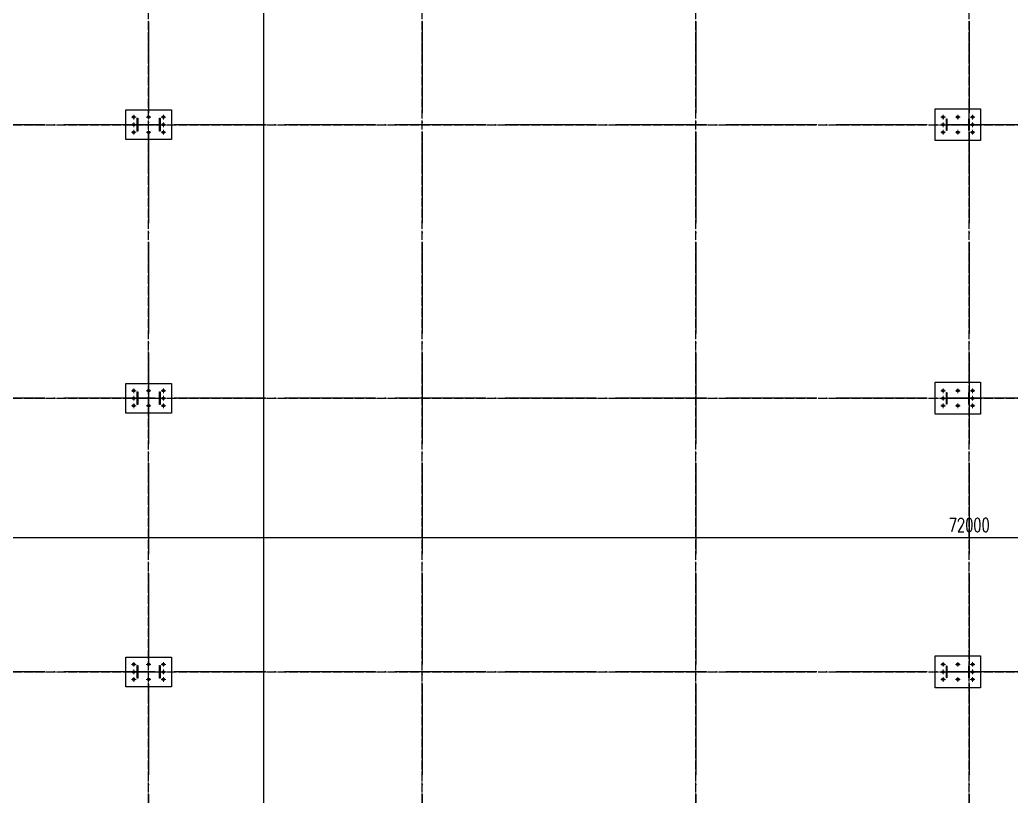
# Model space of a CAD drawing. Extents: x -1389621 to 57380, y -92505 to 283644.
# Drawn here: x -1359356 to -1337611, y -7262 to 9764 of the extents above; entities that cross this region are included whole.
import ezdxf

# ---------------------------------------------------------------- set-up
doc = ezdxf.new("R2010")
doc.units = 0
doc.header["$LTSCALE"] = 100
doc.header["$MEASUREMENT"] = 0
doc.linetypes.add('CENTERX2', pattern=[101.6, 63.5, -12.7, 12.7, -12.7])
doc.linetypes.add('DOTE', pattern=[2.42, 2, -0.2, 0.02, -0.2])
doc.layers.get('0').update_dxf_attribs({"linetype": 'CONTINUOUS'})
doc.layers.get('Defpoints').update_dxf_attribs({"linetype": 'CONTINUOUS'})
for name, color, linetype in [('11000', 4, 'CONTINUOUS'), ('DOTE', 1, 'DOTE'), ('PUB_DIM', 3, 'CONTINUOUS'), ('柱子', 3, 'CONTINUOUS'), ('短柱', 2, 'CONTINUOUS')]:
    doc.layers.add(name, color=color, linetype=linetype)
doc.layers.add('轴线', color=1, linetype='CENTERX2', lineweight=13)
doc.styles.add('_TCH_DIM_T3', font='SIMPLEX', dxfattribs={"width": 0.705882, "bigfont": 'GBCBIG'})
doc.dimstyles.new('_TCH_ARCH&&100', dxfattribs={"dimtxt": 297.5, "dimasz": 100, "dimexe": 250, "dimexo": 300, "dimgap": 126.25, "dimtad": 1, "dimdec": 0, "dimzin": 0, "dimdsep": 46, "dimtxsty": '_TCH_DIM_T3', "dimblk": 'ARCHTICK', "dimcen": 0.09, "dimazin": 2, "dimtfac": 1, "dimtdec": 0, "dimtix": 1, "dimtmove": 2, "dimatfit": 3, "dimfxl": 0, "dimtolj": 1, "dimtzin": 0, "dimarcsym": 0})

# ---------------------------------------------------------------- blocks, each defined once
blk = doc.blocks.new('A$C1196324F')
h = blk.add_hatch(color=256)
edge = h.paths.add_edge_path()
edge.add_arc((25814.7, 23922.3), 26, 0, 360)
h = blk.add_hatch(color=256)
edge = h.paths.add_edge_path()
edge.add_arc((26139.7, 23922.3), 26, 0, 360)
h = blk.add_hatch(color=256)
edge = h.paths.add_edge_path()
edge.add_arc((26464.7, 23922.3), 26, 0, 360)
h = blk.add_hatch(color=256)
edge = h.paths.add_edge_path()
edge.add_arc((43564.7, 23922.3), 26, 0, 360)
h = blk.add_hatch(color=256)
edge = h.paths.add_edge_path()
edge.add_arc((43889.7, 23922.3), 26, 0, 360)
h = blk.add_hatch(color=256)
edge = h.paths.add_edge_path()
edge.add_arc((44214.7, 23922.3), 26, 0, 360)
h = blk.add_hatch(color=256)
edge = h.paths.add_edge_path()
edge.add_arc((25814.7, 23757.3), 26, 0, 360)
h = blk.add_hatch(color=256)
edge = h.paths.add_edge_path()
edge.add_arc((26464.7, 23757.3), 26, 0, 360)
h = blk.add_hatch(color=256)
edge = h.paths.add_edge_path()
edge.add_arc((43564.7, 23757.3), 26, 0, 360)
h = blk.add_hatch(color=256)
edge = h.paths.add_edge_path()
edge.add_arc((44214.7, 23757.3), 26, 0, 360)
h = blk.add_hatch(color=256)
edge = h.paths.add_edge_path()
edge.add_arc((25814.7, 23592.3), 26, 0, 360)
h = blk.add_hatch(color=256)
edge = h.paths.add_edge_path()
edge.add_arc((26139.7, 23592.3), 26, 0, 360)
h = blk.add_hatch(color=256)
edge = h.paths.add_edge_path()
edge.add_arc((26464.7, 23592.3), 26, 0, 360)
h = blk.add_hatch(color=256)
edge = h.paths.add_edge_path()
edge.add_arc((43564.7, 23592.3), 26, 0, 360)
h = blk.add_hatch(color=256)
edge = h.paths.add_edge_path()
edge.add_arc((43889.7, 23592.3), 26, 0, 360)
h = blk.add_hatch(color=256)
edge = h.paths.add_edge_path()
edge.add_arc((44214.7, 23592.3), 26, 0, 360)
h = blk.add_hatch(color=256)
edge = h.paths.add_edge_path()
edge.add_arc((25814.7, 17922.3), 26, 0, 360)
h = blk.add_hatch(color=256)
edge = h.paths.add_edge_path()
edge.add_arc((26139.7, 17922.3), 26, 0, 360)
h = blk.add_hatch(color=256)
edge = h.paths.add_edge_path()
edge.add_arc((26464.7, 17922.3), 26, 0, 360)
h = blk.add_hatch(color=256)
edge = h.paths.add_edge_path()
edge.add_arc((43564.7, 17922.3), 26, 0, 360)
h = blk.add_hatch(color=256)
edge = h.paths.add_edge_path()
edge.add_arc((43889.7, 17922.3), 26, 0, 360)
h = blk.add_hatch(color=256)
edge = h.paths.add_edge_path()
edge.add_arc((44214.7, 17922.3), 26, 0, 360)
h = blk.add_hatch(color=256)
edge = h.paths.add_edge_path()
edge.add_arc((25814.7, 17757.3), 26, 0, 360)
h = blk.add_hatch(color=256)
edge = h.paths.add_edge_path()
edge.add_arc((25814.7, 17592.3), 26, 0, 360)
h = blk.add_hatch(color=256)
edge = h.paths.add_edge_path()
edge.add_arc((26139.7, 17592.3), 26, 0, 360)
h = blk.add_hatch(color=256)
edge = h.paths.add_edge_path()
edge.add_arc((26464.7, 17757.3), 26, 0, 360)
h = blk.add_hatch(color=256)
edge = h.paths.add_edge_path()
edge.add_arc((26464.7, 17592.3), 26, 0, 360)
h = blk.add_hatch(color=256)
edge = h.paths.add_edge_path()
edge.add_arc((43564.7, 17757.3), 26, 0, 360)
h = blk.add_hatch(color=256)
edge = h.paths.add_edge_path()
edge.add_arc((43564.7, 17592.3), 26, 0, 360)
h = blk.add_hatch(color=256)
edge = h.paths.add_edge_path()
edge.add_arc((43889.7, 17592.3), 26, 0, 360)
h = blk.add_hatch(color=256)
edge = h.paths.add_edge_path()
edge.add_arc((44214.7, 17757.3), 26, 0, 360)
h = blk.add_hatch(color=256)
edge = h.paths.add_edge_path()
edge.add_arc((44214.7, 17592.3), 26, 0, 360)
h = blk.add_hatch(color=256)
edge = h.paths.add_edge_path()
edge.add_arc((25814.7, 11922.3), 26, 0, 360)
h = blk.add_hatch(color=256)
edge = h.paths.add_edge_path()
edge.add_arc((25814.7, 11757.3), 26, 0, 360)
h = blk.add_hatch(color=256)
edge = h.paths.add_edge_path()
edge.add_arc((26139.7, 11922.3), 26, 0, 360)
h = blk.add_hatch(color=256)
edge = h.paths.add_edge_path()
edge.add_arc((26464.7, 11922.3), 26, 0, 360)
h = blk.add_hatch(color=256)
edge = h.paths.add_edge_path()
edge.add_arc((26464.7, 11757.3), 26, 0, 360)
h = blk.add_hatch(color=256)
edge = h.paths.add_edge_path()
edge.add_arc((43564.7, 11922.3), 26, 0, 360)
h = blk.add_hatch(color=256)
edge = h.paths.add_edge_path()
edge.add_arc((43564.7, 11757.3), 26, 0, 360)
h = blk.add_hatch(color=256)
edge = h.paths.add_edge_path()
edge.add_arc((43889.7, 11922.3), 26, 0, 360)
h = blk.add_hatch(color=256)
edge = h.paths.add_edge_path()
edge.add_arc((44214.7, 11922.3), 26, 0, 360)
h = blk.add_hatch(color=256)
edge = h.paths.add_edge_path()
edge.add_arc((44214.7, 11757.3), 26, 0, 360)
h = blk.add_hatch(color=256)
edge = h.paths.add_edge_path()
edge.add_arc((25814.7, 11592.3), 26, 0, 360)
h = blk.add_hatch(color=256)
edge = h.paths.add_edge_path()
edge.add_arc((26139.7, 11592.3), 26, 0, 360)
h = blk.add_hatch(color=256)
edge = h.paths.add_edge_path()
edge.add_arc((26464.7, 11592.3), 26, 0, 360)
h = blk.add_hatch(color=256)
edge = h.paths.add_edge_path()
edge.add_arc((43564.7, 11592.3), 26, 0, 360)
h = blk.add_hatch(color=256)
edge = h.paths.add_edge_path()
edge.add_arc((43889.7, 11592.3), 26, 0, 360)
h = blk.add_hatch(color=256)
edge = h.paths.add_edge_path()
edge.add_arc((44214.7, 11592.3), 26, 0, 360)
at = {"layer": '11000'}
for centre in [(25814.7, 23922.3), (26139.7, 23922.3), (26464.7, 23922.3), (43564.7, 23922.3), (43889.7, 23922.3), (44214.7, 23922.3), (25814.7, 23757.3), (26464.7, 23757.3), (43564.7, 23757.3), (44214.7, 23757.3), (25814.7, 23592.3), (26139.7, 23592.3), (26464.7, 23592.3), (43564.7, 23592.3), (43889.7, 23592.3), (44214.7, 23592.3), (25814.7, 17922.3), (26139.7, 17922.3), (26464.7, 17922.3), (43564.7, 17922.3), (43889.7, 17922.3), (44214.7, 17922.3), (25814.7, 17757.3), (25814.7, 17592.3), (26139.7, 17592.3), (26464.7, 17757.3), (26464.7, 17592.3), (43564.7, 17757.3), (43564.7, 17592.3), (43889.7, 17592.3), (44214.7, 17757.3), (44214.7, 17592.3), (25814.7, 11922.3), (25814.7, 11757.3), (26139.7, 11922.3), (26464.7, 11922.3), (26464.7, 11757.3), (43564.7, 11922.3), (43564.7, 11757.3), (43889.7, 11922.3), (44214.7, 11922.3), (44214.7, 11757.3), (25814.7, 11592.3), (26139.7, 11592.3), (26464.7, 11592.3), (43564.7, 11592.3), (43889.7, 11592.3), (44214.7, 11592.3)]:
    blk.add_circle(centre, 26, dxfattribs=at)
at = {"layer": 'DOTE', "linetype": 'DOTE', "ltscale": 10}
for p, q in [((26139.7, 79257.3), (26139.7, 4257.3)), ((32139.7, 79257.3), (32139.7, 4257.3)), ((38139.7, 79257.3), (38139.7, 4257.3)), ((44139.7, 79257.3), (44139.7, 4257.3)), ((45639.7, 23757.3), (4217.7, 23757.3)), ((45639.7, 17757.3), (4217.7, 17757.3)), ((45639.7, 11757.3), (4217.7, 11757.3))]:
    blk.add_line(p, q, dxfattribs=at)
at = {"layer": '柱子', "ltscale": 100}
for points in [[(25901.7, 23753.3), (25901.7, 23617.3), (25889.7, 23617.3), (25889.7, 23897.3), (25901.7, 23897.3), (25901.7, 23761.3), (26377.7, 23761.3), (26377.7, 23897.3), (26389.7, 23897.3), (26389.7, 23617.3), (26377.7, 23617.3), (26377.7, 23753.3)], [(43651.7, 23753.3), (43651.7, 23627.3), (43639.7, 23627.3), (43639.7, 23887.3), (43651.7, 23887.3), (43651.7, 23761.3), (44127.7, 23761.3), (44127.7, 23887.3), (44139.7, 23887.3), (44139.7, 23627.3), (44127.7, 23627.3), (44127.7, 23753.3)], [(25901.7, 17753.3), (25901.7, 17617.3), (25889.7, 17617.3), (25889.7, 17897.3), (25901.7, 17897.3), (25901.7, 17761.3), (26377.7, 17761.3), (26377.7, 17897.3), (26389.7, 17897.3), (26389.7, 17617.3), (26377.7, 17617.3), (26377.7, 17753.3)], [(43651.7, 17753.3), (43651.7, 17627.3), (43639.7, 17627.3), (43639.7, 17887.3), (43651.7, 17887.3), (43651.7, 17761.3), (44127.7, 17761.3), (44127.7, 17887.3), (44139.7, 17887.3), (44139.7, 17627.3), (44127.7, 17627.3), (44127.7, 17753.3)], [(25901.7, 11753.3), (25901.7, 11617.3), (25889.7, 11617.3), (25889.7, 11897.3), (25901.7, 11897.3), (25901.7, 11761.3), (26377.7, 11761.3), (26377.7, 11897.3), (26389.7, 11897.3), (26389.7, 11617.3), (26377.7, 11617.3), (26377.7, 11753.3)], [(43651.7, 11753.3), (43651.7, 11627.3), (43639.7, 11627.3), (43639.7, 11887.3), (43651.7, 11887.3), (43651.7, 11761.3), (44127.7, 11761.3), (44127.7, 11887.3), (44139.7, 11887.3), (44139.7, 11627.3), (44127.7, 11627.3), (44127.7, 11753.3)]]:
    blk.add_lwpolyline(points, close=True, dxfattribs=at)
at = {"layer": '短柱', "ltscale": 100}
for points in [[(25639.7, 23432.3), (25639.7, 24082.3), (26639.7, 24082.3), (26639.7, 23432.3)], [(43389.7, 23407.3), (43389.7, 24107.3), (44389.7, 24107.3), (44389.7, 23407.3)], [(25639.7, 17432.3), (25639.7, 18082.3), (26639.7, 18082.3), (26639.7, 17432.3)], [(43389.7, 17407.3), (43389.7, 18107.3), (44389.7, 18107.3), (44389.7, 17407.3)], [(25639.7, 11432.3), (25639.7, 12082.3), (26639.7, 12082.3), (26639.7, 11432.3)], [(43389.7, 11407.3), (43389.7, 12107.3), (44389.7, 12107.3), (44389.7, 11407.3)]]:
    blk.add_lwpolyline(points, close=True, dxfattribs=at)
at = {"layer": '轴线'}
for p, q in [((25763.7, 23922.3), (25865.7, 23922.3)), ((25814.7, 23871.3), (25814.7, 23973.3)), ((26088.7, 23922.3), (26190.7, 23922.3)), ((26139.7, 23871.3), (26139.7, 23973.3)), ((26413.7, 23922.3), (26515.7, 23922.3)), ((26464.7, 23871.3), (26464.7, 23973.3)), ((43513.7, 23922.3), (43615.7, 23922.3)), ((43564.7, 23871.3), (43564.7, 23973.3)), ((43838.7, 23922.3), (43940.7, 23922.3)), ((43889.7, 23871.3), (43889.7, 23973.3)), ((44163.7, 23922.3), (44265.7, 23922.3)), ((44214.7, 23871.3), (44214.7, 23973.3)), ((25763.7, 23757.3), (25865.7, 23757.3)), ((25814.7, 23706.3), (25814.7, 23808.3)), ((26413.7, 23757.3), (26515.7, 23757.3)), ((26464.7, 23706.3), (26464.7, 23808.3)), ((43513.7, 23757.3), (43615.7, 23757.3)), ((43564.7, 23706.3), (43564.7, 23808.3)), ((44163.7, 23757.3), (44265.7, 23757.3)), ((44214.7, 23706.3), (44214.7, 23808.3)), ((25763.7, 23592.3), (25865.7, 23592.3)), ((25814.7, 23541.3), (25814.7, 23643.3)), ((26088.7, 23592.3), (26190.7, 23592.3)), ((26139.7, 23541.3), (26139.7, 23643.3)), ((26413.7, 23592.3), (26515.7, 23592.3)), ((26464.7, 23541.3), (26464.7, 23643.3)), ((43513.7, 23592.3), (43615.7, 23592.3)), ((43564.7, 23541.3), (43564.7, 23643.3)), ((43838.7, 23592.3), (43940.7, 23592.3)), ((43889.7, 23541.3), (43889.7, 23643.3)), ((44163.7, 23592.3), (44265.7, 23592.3)), ((44214.7, 23541.3), (44214.7, 23643.3)), ((25763.7, 17922.3), (25865.7, 17922.3)), ((25814.7, 17871.3), (25814.7, 17973.3)), ((26088.7, 17922.3), (26190.7, 17922.3)), ((26139.7, 17871.3), (26139.7, 17973.3)), ((26413.7, 17922.3), (26515.7, 17922.3)), ((26464.7, 17871.3), (26464.7, 17973.3)), ((43513.7, 17922.3), (43615.7, 17922.3)), ((43564.7, 17871.3), (43564.7, 17973.3)), ((43838.7, 17922.3), (43940.7, 17922.3)), ((43889.7, 17871.3), (43889.7, 17973.3)), ((44163.7, 17922.3), (44265.7, 17922.3)), ((44214.7, 17871.3), (44214.7, 17973.3)), ((25763.7, 17757.3), (25865.7, 17757.3)), ((25814.7, 17706.3), (25814.7, 17808.3)), ((25814.7, 17541.3), (25814.7, 17643.3)), ((26139.7, 17541.3), (26139.7, 17643.3)), ((26413.7, 17757.3), (26515.7, 17757.3)), ((26464.7, 17706.3), (26464.7, 17808.3)), ((26464.7, 17541.3), (26464.7, 17643.3)), ((43513.7, 17757.3), (43615.7, 17757.3)), ((43564.7, 17706.3), (43564.7, 17808.3)), ((43564.7, 17541.3), (43564.7, 17643.3)), ((43889.7, 17541.3), (43889.7, 17643.3)), ((44163.7, 17757.3), (44265.7, 17757.3)), ((44214.7, 17706.3), (44214.7, 17808.3)), ((44214.7, 17541.3), (44214.7, 17643.3)), ((25763.7, 17592.3), (25865.7, 17592.3)), ((26088.7, 17592.3), (26190.7, 17592.3)), ((26413.7, 17592.3), (26515.7, 17592.3)), ((43513.7, 17592.3), (43615.7, 17592.3)), ((43838.7, 17592.3), (43940.7, 17592.3)), ((44163.7, 17592.3), (44265.7, 17592.3)), ((25814.7, 11871.3), (25814.7, 11973.3)), ((26139.7, 11871.3), (26139.7, 11973.3)), ((26464.7, 11871.3), (26464.7, 11973.3)), ((43564.7, 11871.3), (43564.7, 11973.3)), ((43889.7, 11871.3), (43889.7, 11973.3)), ((44214.7, 11871.3), (44214.7, 11973.3)), ((25763.7, 11922.3), (25865.7, 11922.3)), ((25763.7, 11757.3), (25865.7, 11757.3)), ((25814.7, 11706.3), (25814.7, 11808.3)), ((26088.7, 11922.3), (26190.7, 11922.3)), ((26413.7, 11922.3), (26515.7, 11922.3)), ((26413.7, 11757.3), (26515.7, 11757.3)), ((26464.7, 11706.3), (26464.7, 11808.3)), ((43513.7, 11922.3), (43615.7, 11922.3)), ((43513.7, 11757.3), (43615.7, 11757.3)), ((43564.7, 11706.3), (43564.7, 11808.3)), ((43838.7, 11922.3), (43940.7, 11922.3)), ((44163.7, 11922.3), (44265.7, 11922.3)), ((44163.7, 11757.3), (44265.7, 11757.3)), ((44214.7, 11706.3), (44214.7, 11808.3)), ((25763.7, 11592.3), (25865.7, 11592.3)), ((25814.7, 11541.3), (25814.7, 11643.3)), ((26088.7, 11592.3), (26190.7, 11592.3)), ((26139.7, 11541.3), (26139.7, 11643.3)), ((26413.7, 11592.3), (26515.7, 11592.3)), ((26464.7, 11541.3), (26464.7, 11643.3)), ((43513.7, 11592.3), (43615.7, 11592.3)), ((43564.7, 11541.3), (43564.7, 11643.3)), ((43838.7, 11592.3), (43940.7, 11592.3)), ((43889.7, 11541.3), (43889.7, 11643.3)), ((44163.7, 11592.3), (44265.7, 11592.3)), ((44214.7, 11541.3), (44214.7, 11643.3))]:
    blk.add_line(p, q, dxfattribs=at)
blk = doc.blocks.new('_ArchTick')
at = {"color": 0, "linetype": 'ByBlock'}
blk.add_lwpolyline([(-0.71, -0.71, 0.5, 0.5, 0), (0.71, 0.71, 0.5, 0.5, 0)], format="xyseb", dxfattribs=at)
blk = doc.blocks.new('*D1046')
at = {"layer": 'Defpoints', "color": 0}
for p in [(-1302531, -1589), (-1374531, -6946), (-1302531, -6946)]:
    blk.add_point(p, dxfattribs=at)
at = {"layer": 'PUB_DIM', "color": 0, "lineweight": -2}
for p, q in [((-1374531, -6646), (-1374531, -1339)), ((-1302531, -6646), (-1302531, -1339)), ((-1374531, -1589), (-1302531, -1589))]:
    blk.add_line(p, q, dxfattribs=at)
at = {"layer": 'PUB_DIM', "color": 0, "lineweight": -2, "xscale": 100, "yscale": 100, "zscale": 100, "rotation": 180}
blk.add_blockref('_ArchTick', (-1374531, -1589), dxfattribs=at)
at = {"layer": 'PUB_DIM', "color": 0, "lineweight": -2, "xscale": 100, "yscale": 100, "zscale": 100}
blk.add_blockref('_ArchTick', (-1302531, -1589), dxfattribs=at)
at = {"layer": 'PUB_DIM', "color": 0, "insert": (-1338531, -1314), "char_height": 297.5, "attachment_point": 5, "style": '_TCH_DIM_T3'}
blk.add_mtext('\\A1;72000', dxfattribs=at)

msp = doc.modelspace()

# ---------------------------------------------------------------- linework, layer by layer
at = {"ltscale": 100}
msp.add_line((-1354010.64, 104637.131), (-1354010.64, -92505.083), dxfattribs=at)
at = {"layer": 'DOTE'}
for p, q in [((-1356530.64, -12730.667), (-1356530.64, 62464.148)), ((-1350530.64, -12730.667), (-1350530.64, 62464.148)), ((-1344530.64, -12730.667), (-1344530.64, 62464.148)), ((-1338530.64, -12730.667), (-1338530.64, 62464.148)), ((-1381530.64, 7464.148), (-1301530.64, 7464.148)), ((-1381530.64, 1464.148), (-1301530.64, 1464.148)), ((-1381530.64, -4535.852), (-1301530.64, -4535.852))]:
    msp.add_line(p, q, dxfattribs=at)

# ---------------------------------------------------------------- block references
at = {"layer": '短柱', "ltscale": 100}
msp.add_blockref('A$C1196324F', (-1382670.382, -16293.201), dxfattribs=at)

# ---------------------------------------------------------------- dimensions: what is measured, and where the dimension line sits
at = {"layer": 'PUB_DIM'}
dim = msp.add_aligned_dim(p1=(-1374530.64, -6945.896), p2=(-1302530.64, -6945.896), distance=5356.446, text='72000', dimstyle='_TCH_ARCH&&100', dxfattribs=at)
dim.commit()
dim.dimension.update_dxf_attribs({"geometry": '*D1046', "text_midpoint": (-1338530.64, -1314.449)})

doc.saveas('drawing.dxf')
